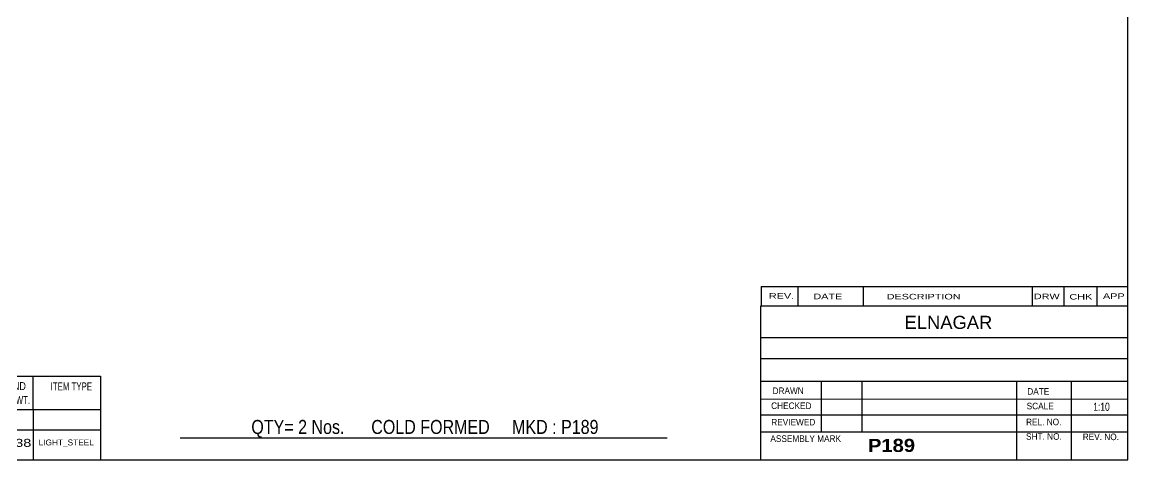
# Model space of a CAD drawing. Header units: millimetres. Extents: x -61 to 342, y -154 to 123.
# Drawn here: x 78 to 341.8, y -154.3 to -49.8 of the extents above; entities that cross this region are included whole.
import ezdxf

# ---------------------------------------------------------------- set-up
doc = ezdxf.new("R2010")
doc.units = ezdxf.units.MM
doc.styles.add('Arial', font='ARIAL.TTF', dxfattribs={"height": 0.2})
doc.styles.add('Arial Bold', font='ARIALBD.TTF', dxfattribs={"height": 0.2})
doc.styles.add('Arial Narrow', font='ARIALN.TTF', dxfattribs={"height": 0.2})

# ---------------------------------------------------------------- blocks, each defined once
blk = doc.blocks.new('Unknown-627190871-2030')
at = {"color": 5, "linetype": 'Continuous'}
for p, q in [((341.77, -154.25), (341.77, 122.75)), ((-58.23, -154.25), (341.77, -154.25))]:
    blk.add_line(p, q, dxfattribs=at)
blk = doc.blocks.new('CBS_CALLOFF-627190871-2103')
at = {"color": 7, "linetype": 'Continuous'}
blk.add_line((115.65, -148.98), (231.88, -149), dxfattribs=at)
at = {"color": 3, "linetype": 'Continuous', "style": 'Arial Narrow'}
blk.add_text('QTY= 2 Nos.      COLD FORMED     MKD : P189', height=3.3405, dxfattribs=at).set_placement((132.66, -148.09))
blk = doc.blocks.new('CBS_BOM-627190871-2102')
at = {"color": 7, "linetype": 'Continuous'}
for p, q in [((-58.26, -142.28), (-58.26, -134.28)), ((-58.25, -134.28), (96.67, -134.28)), ((-46.26, -142.28), (-46.26, -134.28)), ((-34.07, -142.28), (-34.07, -134.28)), ((-3.9, -142.28), (-3.9, -134.28)), ((6.78, -142.28), (6.78, -134.28)), ((26.09, -142.28), (26.09, -134.28)), ((44.9, -142.28), (44.9, -134.28)), ((56.11, -142.28), (56.11, -134.28)), ((68.89, -142.28), (68.89, -134.28)), ((80.64, -142.28), (80.64, -134.28)), ((96.67, -134.29), (96.66, -142.27)), ((-58.26, -142.28), (96.67, -142.28)), ((-58.26, -147.08), (-58.26, -142.28)), ((-46.26, -147.08), (-46.26, -142.28)), ((-34.07, -147.08), (-34.07, -142.28)), ((-3.9, -147.08), (-3.9, -142.28)), ((6.78, -147.08), (6.78, -142.28)), ((26.09, -147.08), (26.09, -142.28)), ((33.36, -147.08), (33.36, -142.28)), ((44.9, -147.08), (44.9, -142.28)), ((56.11, -147.08), (56.11, -142.28)), ((68.89, -147.08), (68.89, -142.28)), ((80.66, -147.08), (80.66, -142.28)), ((96.67, -142.28), (96.67, -147.08)), ((-58.26, -154.28), (-58.26, -147.1)), ((-46.26, -147.08), (96.67, -147.08)), ((56.11, -154.28), (56.11, -147.1)), ((68.89, -154.28), (68.89, -147.1)), ((80.7, -154.28), (80.7, -147.1)), ((96.67, -147.08), (96.67, -154.28)), ((-58.26, -154.28), (96.67, -154.28))]:
    blk.add_line(p, q, dxfattribs=at)
at = {"color": 3, "linetype": 'Continuous', "style": 'Arial'}
for s, height, width, p in [('ASSEMBLY', 1.91, 0.7, (-57.57, -137.71)), ('ITEM', 1.91, 0.8, (-42.93, -137.71)), ('UNIT WT.', 1.91, 0.7, (34.79, -137.78)), ('WT./ITEM', 1.91, 0.7, (46.08, -137.78)), ('TOTAL WT.', 1.91, 0.7, (58.01, -137.78)), ('GRAND', 1.91, 0.8, (71.17, -137.62)), ('ITEM TYPE', 1.91, 0.7, (84.8, -137.7)), ('MARK', 1.91, 0.8, (-55.26, -140.84)), ('NO.', 1.91, 0.8, (-42.07, -140.84)), ('DESCRIPTION', 1.9102, 0.8, (-31.74, -139.21)), ('LENGTH', 1.91, 0.7, (-2.8, -139.21)), ('MATERIAL', 1.91, 0.8, (11.23, -139.26)), ('QTY.', 1.91, 0.8, (27.62, -139.18)), ('IN Kgs', 1.91, 0.8, (35.36, -140.92)), ('IN Kgs', 1.91, 0.8, (47.12, -140.92)), ('IN Kgs', 1.91, 0.8, (58.91, -140.92)), ('TOTAL WT.', 1.91, 0.7, (69.91, -140.96))]:
    blk.add_text(s, height=height, dxfattribs=dict(at, width=width)).set_placement(p)
at = {"color": 7, "linetype": 'Continuous', "style": 'Arial'}
for s, height, width, p in [('1437', 1.91, 0.8, (-45.8, -145.93)), ('Z300-65-15-2.0', 1.9102, 0.9, (-33.13, -145.93)), ('10050', 1.91, 0.85, (-1.44, -145.65)), ('S355JR', 1.91, 0.8, (12.46, -145.62))]:
    blk.add_text(s, height=height, dxfattribs=dict(at, width=width)).set_placement(p)
for s, p in [('1', (29.18, -145.62)), ('0.00', (38.7, -145.81)), ('71.69', (48.91, -145.78)), ('71.69', (61.59, -145.81))]:
    blk.add_text(s, height=1.91, dxfattribs=at).set_placement(p)
at = {"color": 6, "linetype": 'Continuous', "style": 'Arial'}
for s, height, width, p in [('P189 x 2', 2.292, 2.05, (-56.54, -152.09)), ('TOTAL IN Kgs.', 1.9102, 1.2, (31.9, -151.48)), ('71.69', 1.91, 1.3, (60.49, -151.33)), ('143.38', 1.91, 1.3, (69.57, -151.17))]:
    blk.add_text(s, height=height, dxfattribs=dict(at, width=width)).set_placement(p)
blk.add_text('LIGHT_STEEL', height=1.4135, dxfattribs=at).set_placement((81.92, -150.83))
blk = doc.blocks.new('CBS_NAME_BLOG-627190871-2104')
at = {"color": 7, "linetype": 'Continuous'}
for p, q in [((254.18, -117.5), (341.7, -117.5)), ((254.18, -154.21), (254.18, -117.5)), ((254.18, -125.04), (341.7, -125.04)), ((254.26, -130.09), (341.77, -130.09)), ((254.18, -135.46), (341.7, -135.46)), ((268.71, -147.57), (268.71, -135.47)), ((278.39, -147.54), (278.39, -135.47)), ((315.31, -154.21), (315.31, -135.48)), ((328.36, -154.21), (328.36, -135.47)), ((254.19, -139.76), (341.77, -139.74)), ((254.18, -143.51), (341.7, -143.51)), ((254.18, -147.55), (341.7, -147.55)), ((254.18, -154.25), (341.77, -154.25))]:
    blk.add_line(p, q, dxfattribs=at)
at = {"color": 3, "linetype": 'Continuous', "style": 'Arial'}
blk.add_text('ELNAGAR', height=3.133, dxfattribs=at).set_placement((288.51, -123.03))
at = {"color": 3, "linetype": 'Continuous'}
for s, height, style, width, p in [('DRAWN', 1.566, 'Arial', 0.9, (257.01, -138.57)), ('DATE', 1.566, 'Arial', 0.9, (317.78, -138.73)), ('CHECKED', 1.566, 'Arial', 0.9, (256.67, -142.14)), ('SCALE', 1.566, 'Arial', 0.9, (317.63, -142.21)), ('1:10', 1.957, 'Arial Narrow', 0.9, (333.52, -142.57)), ('REVIEWED', 1.566, 'Arial', 0.9, (256.7, -146.06)), ('REL. NO.', 1.566, 'Arial', 0.9, (317.49, -146.01)), ('ASSEMBLY MARK', 1.5663, 'Arial', 0.9, (256.49, -149.99)), ('P189', 3.131, 'Arial Bold', 1.1, (279.76, -152.39)), ('SHT. NO.', 1.566, 'Arial', 0.9, (317.48, -149.48)), ('REV. NO.', 1.566, 'Arial', 0.9, (331.01, -149.57))]:
    blk.add_text(s, height=height, dxfattribs=dict(at, style=style, width=width)).set_placement(p)
blk = doc.blocks.new('CBS_REVISION-627190871-2105')
at = {"color": 7, "linetype": 'Continuous'}
for p, q in [((254.27, -112.87), (341.77, -112.87)), ((254.27, -112.87), (254.27, -117.5)), ((263.06, -112.87), (263.06, -117.5)), ((278.66, -112.87), (278.66, -117.44)), ((318.91, -112.87), (318.91, -117.5)), ((326.46, -112.87), (326.46, -117.5)), ((334.4, -112.87), (334.4, -117.5)), ((254.27, -117.5), (341.77, -117.5))]:
    blk.add_line(p, q, dxfattribs=at)
at = {"color": 7, "style": 'Arial Narrow', "width": 1.7}
for s, height, p in [('REV.', 1.326, (256.13, -115.82)), ('DATE', 1.326, (266.75, -115.94)), ('DESCRIPTION', 1.3257, (284.23, -115.99)), ('DRW', 1.326, (319.34, -115.93)), ('CHK', 1.326, (327.83, -116.02)), ('APP', 1.326, (335.83, -115.87))]:
    blk.add_text(s, height=height, dxfattribs=at).set_placement(p)

msp = doc.modelspace()

# ---------------------------------------------------------------- block references
for name in ['Unknown-627190871-2030', 'CBS_REVISION-627190871-2105', 'CBS_NAME_BLOG-627190871-2104', 'CBS_BOM-627190871-2102', 'CBS_CALLOFF-627190871-2103']:
    msp.add_blockref(name, (0, 0))

doc.saveas('drawing.dxf')
